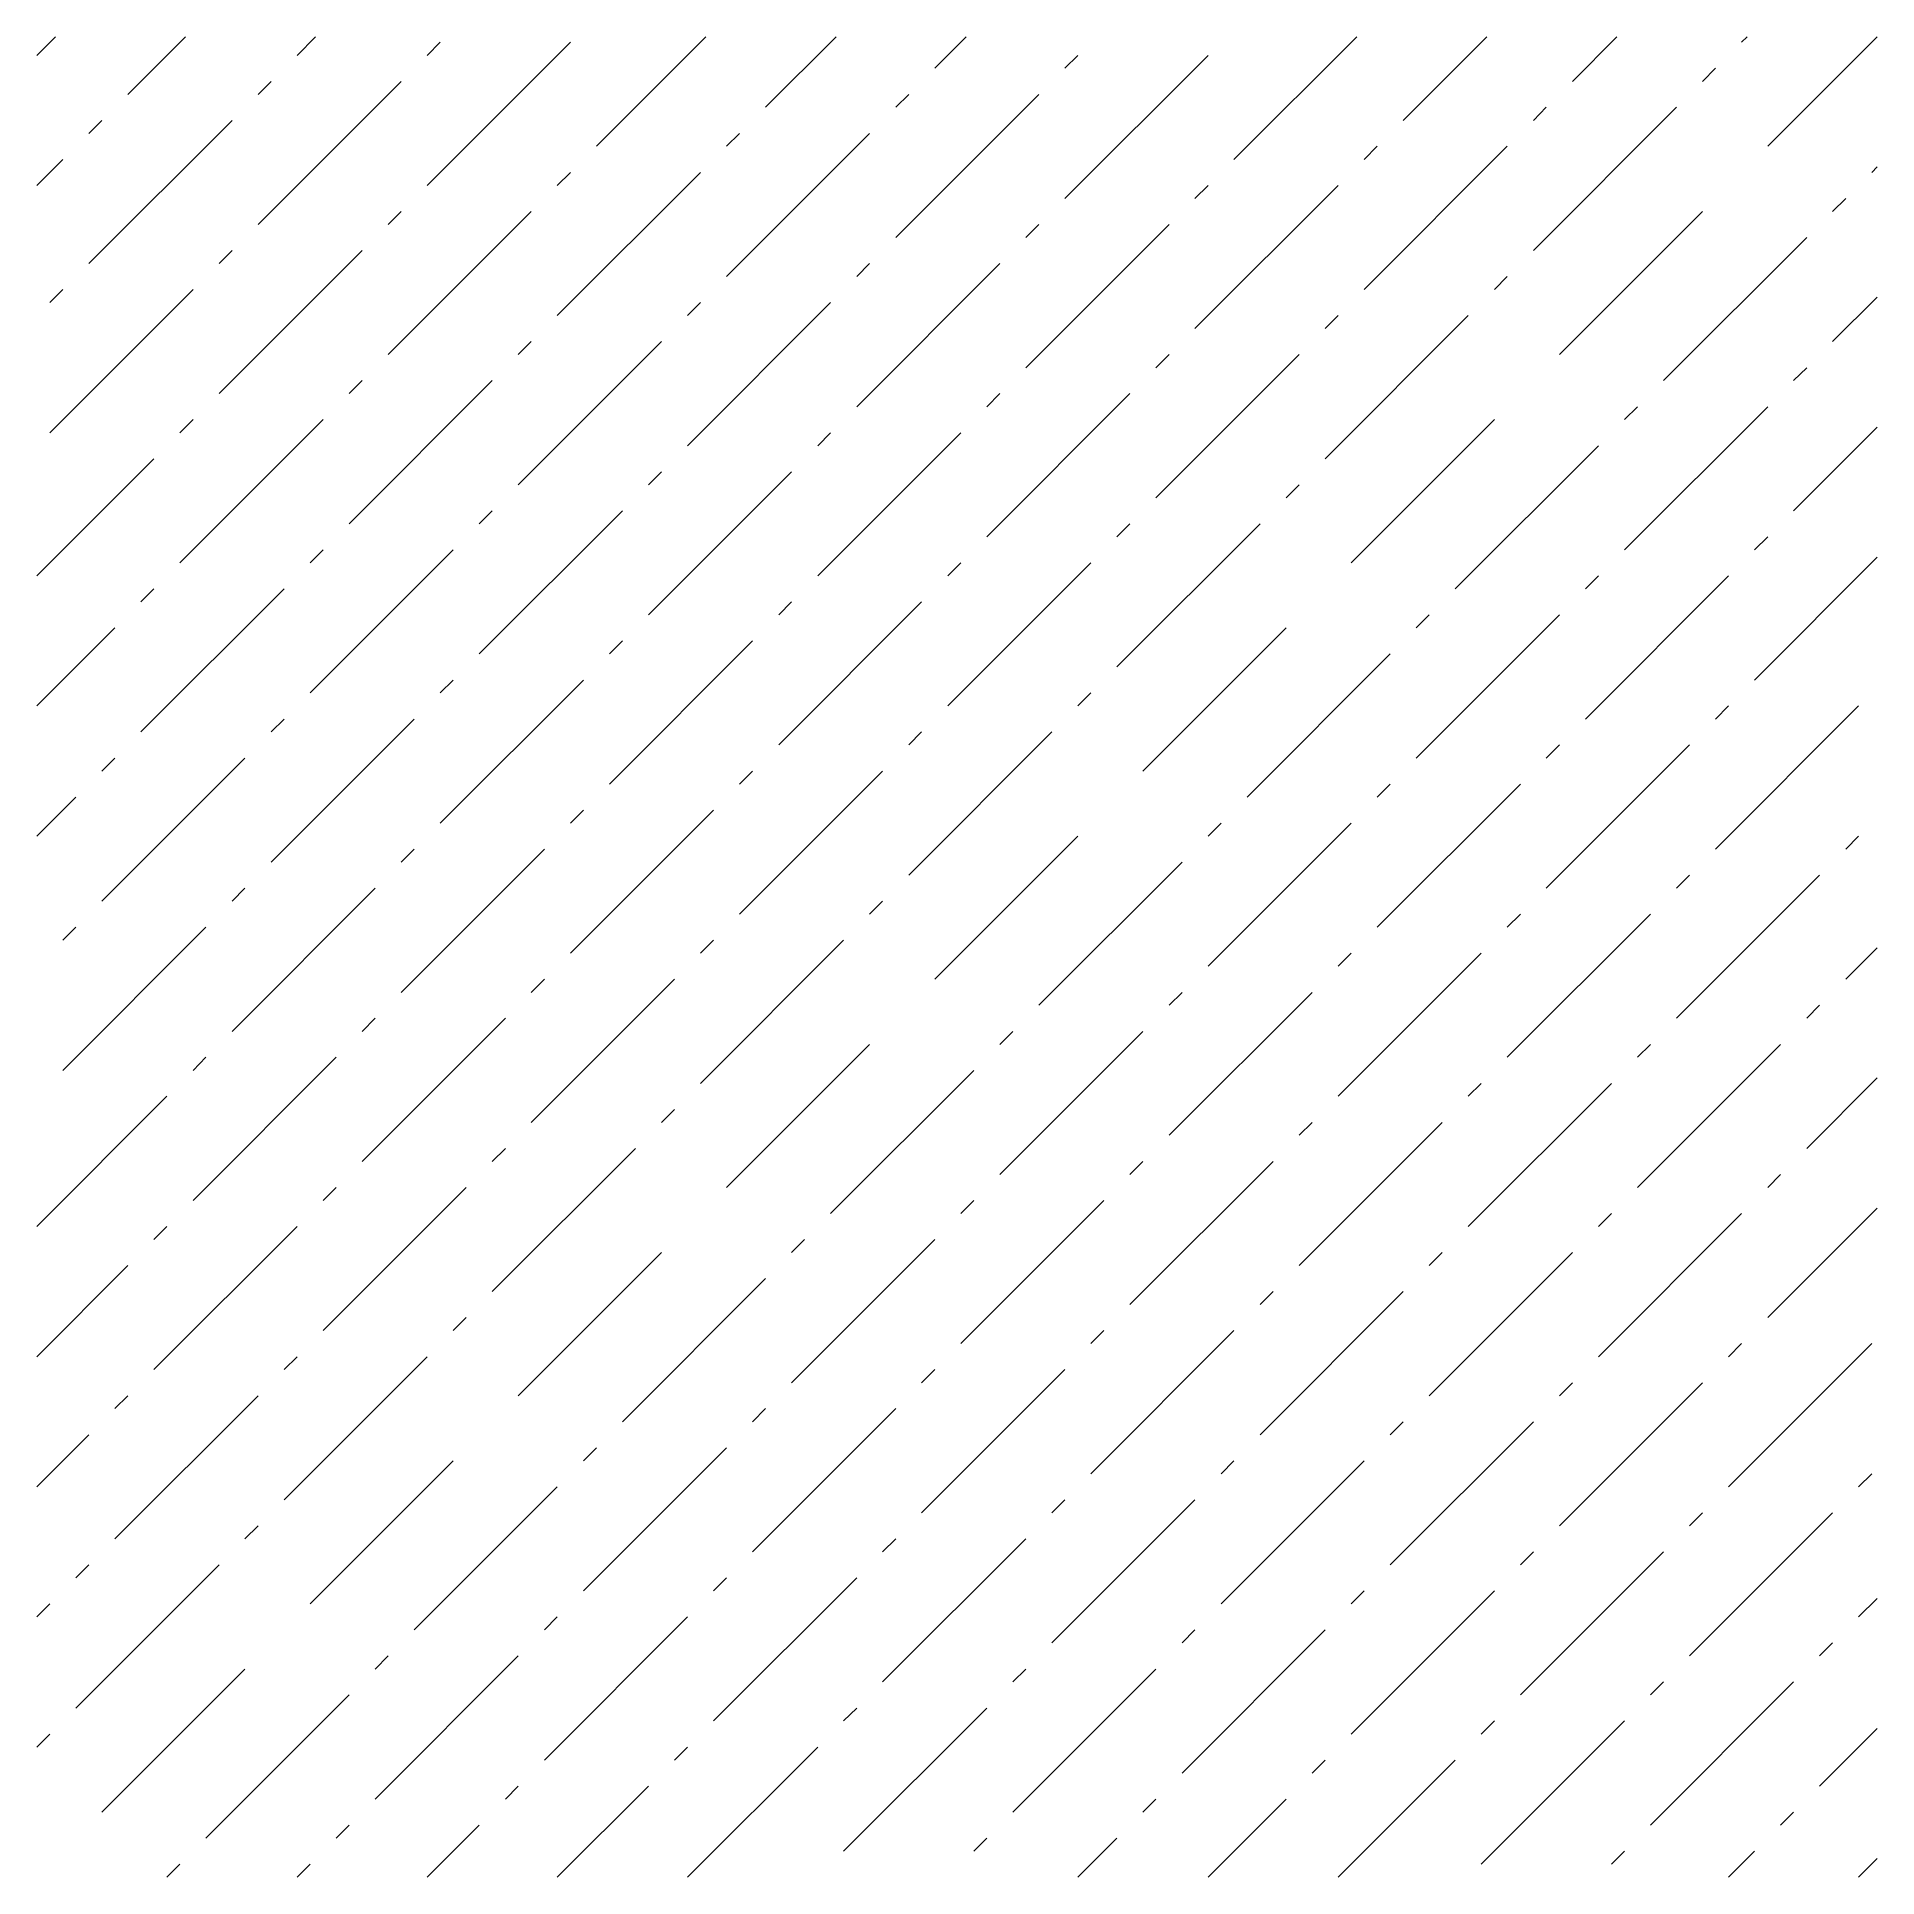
# Model space of a CAD drawing. Header units: millimetres. Extents: x 0 to 100, y 0 to 100.
import ezdxf

# ---------------------------------------------------------------- set-up
doc = ezdxf.new("R2010")
doc.units = ezdxf.units.MM
for name, pattern in [('K5LT32768', [0]), ('K5LT32769', [0]), ('K5LT32770', [0]), ('K5LT32771', [0])]:
    doc.linetypes.add(name, pattern=pattern)

msp = doc.modelspace()

# ---------------------------------------------------------------- linework, layer by layer
at = {"color": 7, "linetype": 'K5LT32768', "lineweight": 18}
for p, q in [((0, 98.99), (1.01, 100)), ((14.14, 98.99), (15.15, 100)), ((39.6, 96.17), (43.43, 100)), ((65.05, 93.34), (71.72, 100)), ((83.44, 97.58), (85.86, 100)), ((94.05, 94.05), (100, 100)), ((21.21, 91.92), (28.99, 99.7)), ((46.67, 89.1), (54.45, 96.87)), ((2.83, 87.68), (10.61, 95.46)), ((72.12, 86.27), (79.9, 94.05)), ((28.28, 84.85), (36.06, 92.63)), ((82.73, 82.73), (90.51, 90.51)), ((53.74, 82.02), (61.52, 89.8)), ((9.9, 80.61), (17.68, 88.39)), ((35.36, 77.78), (43.13, 85.56)), ((97.58, 83.44), (100, 85.86)), ((60.81, 74.95), (68.59, 82.73)), ((16.97, 73.54), (24.75, 81.32)), ((71.42, 71.42), (79.2, 79.2)), ((86.27, 72.12), (94.05, 79.9)), ((42.43, 70.71), (50.2, 78.49)), ((0, 70.71), (6.36, 77.07)), ((24.04, 66.47), (31.82, 74.25)), ((49.5, 63.64), (57.28, 71.42)), ((93.34, 65.05), (100, 71.72)), ((5.66, 62.23), (13.44, 70)), ((74.95, 60.81), (82.73, 68.59)), ((31.11, 59.4), (38.89, 67.18)), ((60.1, 60.1), (67.88, 67.88)), ((12.73, 55.15), (20.51, 62.93)), ((82.02, 53.74), (89.8, 61.52)), ((38.18, 52.33), (45.96, 60.1)), ((0, 56.57), (2.12, 58.69)), ((63.64, 49.5), (71.42, 57.28)), ((48.79, 48.79), (56.57, 56.57)), ((19.8, 48.08), (27.58, 55.86)), ((89.1, 46.67), (96.87, 54.45)), ((1.41, 43.84), (9.19, 51.62)), ((70.71, 42.43), (78.49, 50.2)), ((26.87, 41.01), (34.65, 48.79)), ((37.48, 37.48), (45.25, 45.25)), ((52.33, 38.18), (60.1, 45.96)), ((8.49, 36.77), (16.26, 44.55)), ((77.78, 35.36), (85.56, 43.13)), ((96.17, 39.6), (100, 43.43)), ((59.4, 31.11), (67.18, 38.89)), ((15.56, 29.7), (23.33, 37.48)), ((84.85, 28.28), (92.63, 36.06)), ((41.01, 26.87), (48.79, 34.65)), ((0, 28.28), (4.95, 33.23)), ((26.16, 26.16), (33.94, 33.94)), ((66.47, 24.04), (74.25, 31.82)), ((91.92, 21.21), (99.7, 28.99)), ((48.08, 19.8), (55.86, 27.58)), ((4.24, 18.38), (12.02, 26.16)), ((73.54, 16.97), (81.32, 24.75)), ((29.7, 15.56), (37.48, 23.33)), ((14.85, 14.85), (22.63, 22.63)), ((55.15, 12.73), (62.93, 20.51)), ((80.61, 9.9), (88.39, 17.68)), ((36.77, 8.49), (44.55, 16.26)), ((98.99, 14.14), (100, 15.15)), ((0, 14.14), (0.71, 14.85)), ((62.23, 5.66), (70, 13.44)), ((18.38, 4.24), (26.16, 12.02)), ((3.54, 3.54), (11.31, 11.31)), ((87.68, 2.83), (95.46, 10.61)), ((43.84, 1.41), (51.62, 9.19)), ((70.71, 0), (77.07, 6.36)), ((28.28, 0), (33.23, 4.95)), ((56.57, 0), (58.69, 2.12)), ((98.99, 0), (100, 1.01)), ((14.14, 0), (14.85, 0.71))]:
    msp.add_line(p, q, dxfattribs=at)
at = {"color": 7, "linetype": 'K5LT32770', "lineweight": 18}
for p, q in [((4.95, 96.87), (8.08, 100)), ((30.41, 94.05), (36.36, 100)), ((48.79, 98.29), (50.5, 100)), ((74.25, 95.46), (78.79, 100)), ((92.63, 99.7), (92.93, 100)), ((55.86, 91.22), (63.64, 98.99)), ((12.02, 89.8), (19.8, 97.58)), ((81.32, 88.39), (89.1, 96.17)), ((37.48, 86.97), (45.25, 94.75)), ((0, 91.92), (1.41, 93.34)), ((99.7, 92.63), (100, 92.93)), ((62.93, 84.15), (70.71, 91.92)), ((19.09, 82.73), (26.87, 90.51)), ((88.39, 81.32), (96.17, 89.1)), ((44.55, 79.9), (52.33, 87.68)), ((0.71, 78.49), (8.49, 86.27)), ((70, 77.07), (77.78, 84.85)), ((26.16, 75.66), (33.94, 83.44)), ((51.62, 72.83), (59.4, 80.61)), ((7.78, 71.42), (15.56, 79.2)), ((95.46, 74.25), (100, 78.79)), ((77.07, 70), (84.85, 77.78)), ((33.23, 68.59), (41.01, 76.37)), ((58.69, 65.76), (66.47, 73.54)), ((14.85, 64.35), (22.63, 72.12)), ((84.15, 62.93), (91.92, 70.71)), ((40.31, 61.52), (48.08, 69.3)), ((0, 63.64), (4.24, 67.88)), ((65.76, 58.69), (73.54, 66.47)), ((21.92, 57.28), (29.7, 65.05)), ((91.22, 55.86), (98.99, 63.64)), ((47.38, 54.45), (55.15, 62.23)), ((3.54, 53.03), (11.31, 60.81)), ((72.83, 51.62), (80.61, 59.4)), ((28.99, 50.2), (36.77, 57.98)), ((54.45, 47.38), (62.23, 55.15)), ((10.61, 45.96), (18.38, 53.74)), ((79.9, 44.55), (87.68, 52.33)), ((36.06, 43.13), (43.84, 50.91)), ((98.29, 48.79), (100, 50.5)), ((61.52, 40.31), (69.3, 48.08)), ((17.68, 38.89), (25.46, 46.67)), ((86.97, 37.48), (94.75, 45.25)), ((43.13, 36.06), (50.91, 43.84)), ((0, 35.36), (7.07, 42.43)), ((68.59, 33.23), (76.37, 41.01)), ((24.75, 31.82), (32.53, 39.6)), ((50.2, 28.99), (57.98, 36.77)), ((94.05, 30.41), (100, 36.36)), ((6.36, 27.58), (14.14, 35.36)), ((75.66, 26.16), (83.44, 33.94)), ((31.82, 24.75), (39.6, 32.53)), ((57.28, 21.92), (65.05, 29.7)), ((13.44, 20.51), (21.21, 28.28)), ((82.73, 19.09), (90.51, 26.87)), ((38.89, 17.68), (46.67, 25.46)), ((0, 21.21), (2.83, 24.04)), ((64.35, 14.85), (72.12, 22.63)), ((20.51, 13.44), (28.28, 21.21)), ((89.8, 12.02), (97.58, 19.8)), ((45.96, 10.61), (53.74, 18.38)), ((2.12, 9.19), (9.9, 16.97)), ((71.42, 7.78), (79.2, 15.56)), ((27.58, 6.36), (35.36, 14.14)), ((53.03, 3.54), (60.81, 11.31)), ((9.19, 2.12), (16.97, 9.9)), ((78.49, 0.71), (86.27, 8.49)), ((96.87, 4.95), (100, 8.08)), ((35.36, 0), (42.43, 7.07)), ((63.64, 0), (67.88, 4.24)), ((21.21, 0), (24.04, 2.83)), ((91.92, 0), (93.34, 1.41))]:
    msp.add_line(p, q, dxfattribs=at)
at = {"color": 7, "linetype": 'K5LT32769', "lineweight": 18}
for p, q in [((99.7, 99.7), (100, 100)), ((55.86, 98.29), (56.57, 98.99)), ((12.02, 96.87), (12.73, 97.58)), ((81.32, 95.46), (82.02, 96.17)), ((37.48, 94.05), (38.18, 94.75)), ((62.93, 91.22), (63.64, 91.92)), ((19.09, 89.8), (19.8, 90.51)), ((88.39, 88.39), (89.1, 89.1)), ((44.55, 86.97), (45.25, 87.68)), ((0.71, 85.56), (1.41, 86.27)), ((70, 84.15), (70.71, 84.85)), ((26.16, 82.73), (26.87, 83.44)), ((95.46, 81.32), (96.17, 82.02)), ((51.62, 79.9), (52.33, 80.61)), ((7.78, 78.49), (8.49, 79.2)), ((77.07, 77.07), (77.78, 77.78)), ((33.23, 75.66), (33.94, 76.37)), ((58.69, 72.83), (59.4, 73.54)), ((14.85, 71.42), (15.56, 72.12)), ((84.15, 70), (84.85, 70.71)), ((40.31, 68.59), (41.01, 69.3)), ((65.76, 65.76), (66.47, 66.47)), ((21.92, 64.35), (22.63, 65.05)), ((91.22, 62.93), (91.92, 63.64)), ((47.38, 61.52), (48.08, 62.23)), ((3.54, 60.1), (4.24, 60.81)), ((72.83, 58.69), (73.54, 59.4)), ((28.99, 57.28), (29.7, 57.98)), ((98.29, 55.86), (98.99, 56.57)), ((54.45, 54.45), (55.15, 55.15)), ((10.61, 53.03), (11.31, 53.74)), ((79.9, 51.62), (80.61, 52.33)), ((36.06, 50.2), (36.77, 50.91)), ((61.52, 47.38), (62.23, 48.08)), ((17.68, 45.96), (18.38, 46.67)), ((86.97, 44.55), (87.68, 45.25)), ((43.13, 43.13), (43.84, 43.84)), ((68.59, 40.31), (69.3, 41.01)), ((24.75, 38.89), (25.46, 39.6)), ((94.05, 37.48), (94.75, 38.18)), ((50.2, 36.06), (50.91, 36.77)), ((6.36, 34.65), (7.07, 35.36)), ((75.66, 33.23), (76.37, 33.94)), ((31.82, 31.82), (32.53, 32.53)), ((57.28, 28.99), (57.98, 29.7)), ((13.44, 27.58), (14.14, 28.28)), ((82.73, 26.16), (83.44, 26.87)), ((38.89, 24.75), (39.6, 25.46)), ((64.35, 21.92), (65.05, 22.63)), ((20.51, 20.51), (21.21, 21.21)), ((89.8, 19.09), (90.51, 19.8)), ((45.96, 17.68), (46.67, 18.38)), ((2.12, 16.26), (2.83, 16.97)), ((71.42, 14.85), (72.12, 15.56)), ((27.58, 13.44), (28.28, 14.14)), ((96.87, 12.02), (97.58, 12.73)), ((53.03, 10.61), (53.74, 11.31)), ((9.19, 9.19), (9.9, 9.9)), ((78.49, 7.78), (79.2, 8.49)), ((34.65, 6.36), (35.36, 7.07)), ((60.1, 3.54), (60.81, 4.24)), ((16.26, 2.12), (16.97, 2.83)), ((85.56, 0.71), (86.27, 1.41))]:
    msp.add_line(p, q, dxfattribs=at)
at = {"color": 7, "linetype": 'K5LT32771', "lineweight": 18}
for p, q in [((21.21, 98.99), (21.92, 99.7)), ((90.51, 97.58), (91.22, 98.29)), ((46.67, 96.17), (47.38, 96.87)), ((2.83, 94.75), (3.54, 95.46)), ((72.12, 93.34), (72.83, 94.05)), ((28.28, 91.92), (28.99, 92.63)), ((97.58, 90.51), (98.29, 91.22)), ((53.74, 89.1), (54.45, 89.8)), ((9.9, 87.68), (10.61, 88.39)), ((79.2, 86.27), (79.9, 86.97)), ((35.36, 84.85), (36.06, 85.56)), ((60.81, 82.02), (61.52, 82.73)), ((16.97, 80.61), (17.68, 81.32)), ((86.27, 79.2), (86.97, 79.9)), ((42.43, 77.78), (43.13, 78.49)), ((67.88, 74.95), (68.59, 75.66)), ((24.04, 73.54), (24.75, 74.25)), ((93.34, 72.12), (94.05, 72.83)), ((49.5, 70.71), (50.2, 71.42)), ((5.66, 69.3), (6.36, 70)), ((74.95, 67.88), (75.66, 68.59)), ((31.11, 66.47), (31.82, 67.18)), ((56.57, 63.64), (57.28, 64.35)), ((12.73, 62.23), (13.44, 62.93)), ((82.02, 60.81), (82.73, 61.52)), ((38.18, 59.4), (38.89, 60.1)), ((63.64, 56.57), (64.35, 57.28)), ((19.8, 55.15), (20.51, 55.86)), ((89.1, 53.74), (89.8, 54.45)), ((45.25, 52.33), (45.96, 53.03)), ((1.41, 50.91), (2.12, 51.62)), ((70.71, 49.5), (71.42, 50.2)), ((26.87, 48.08), (27.58, 48.79)), ((96.17, 46.67), (96.87, 47.38)), ((52.33, 45.25), (53.03, 45.96)), ((8.49, 43.84), (9.19, 44.55)), ((77.78, 42.43), (78.49, 43.13)), ((33.94, 41.01), (34.65, 41.72)), ((59.4, 38.18), (60.1, 38.89)), ((15.56, 36.77), (16.26, 37.48)), ((84.85, 35.36), (85.56, 36.06)), ((41.01, 33.94), (41.72, 34.65)), ((66.47, 31.11), (67.18, 31.82)), ((22.63, 29.7), (23.33, 30.41)), ((91.92, 28.28), (92.63, 28.99)), ((48.08, 26.87), (48.79, 27.58)), ((4.24, 25.46), (4.95, 26.16)), ((73.54, 24.04), (74.25, 24.75)), ((29.7, 22.63), (30.41, 23.33)), ((98.99, 21.21), (99.7, 21.92)), ((55.15, 19.8), (55.86, 20.51)), ((11.31, 18.38), (12.02, 19.09)), ((80.61, 16.97), (81.32, 17.68)), ((36.77, 15.56), (37.48, 16.26)), ((62.23, 12.73), (62.93, 13.44)), ((18.38, 11.31), (19.09, 12.02)), ((87.68, 9.9), (88.39, 10.61)), ((43.84, 8.49), (44.55, 9.19)), ((0, 7.07), (0.71, 7.78)), ((69.3, 5.66), (70, 6.36)), ((25.46, 4.24), (26.16, 4.95)), ((94.75, 2.83), (95.46, 3.54)), ((50.91, 1.41), (51.62, 2.12)), ((7.07, 0), (7.78, 0.71))]:
    msp.add_line(p, q, dxfattribs=at)

doc.saveas('drawing.dxf')
